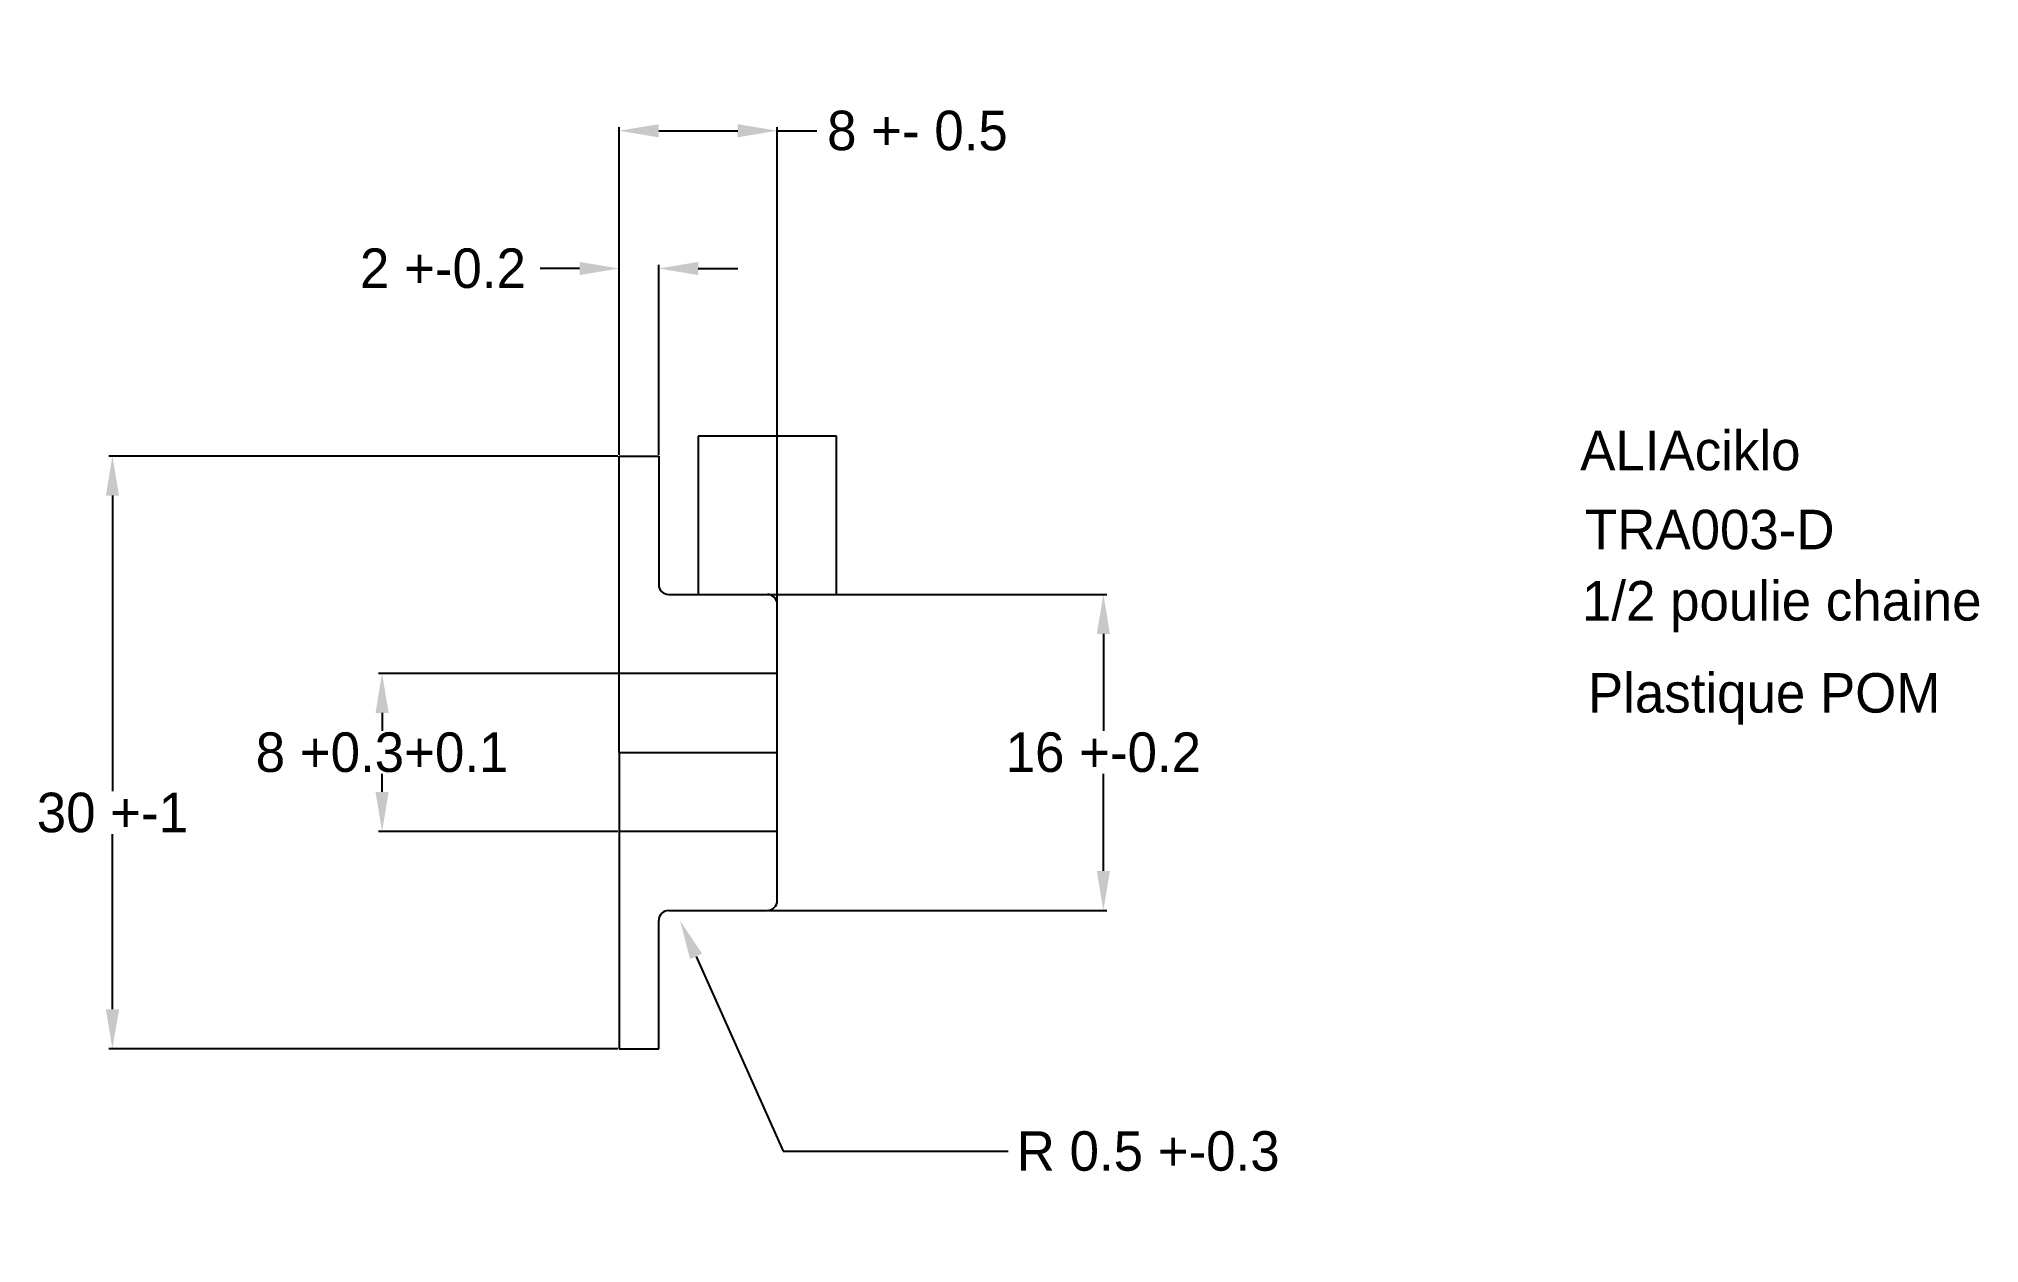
# Model space of a CAD drawing. Extents: x -20.4 to 77.8, y -24.8 to 36.1.
import ezdxf

# ---------------------------------------------------------------- set-up
doc = ezdxf.new("R2010")
doc.units = 0
doc.header["$MEASUREMENT"] = 0
doc.layers.get('0').update_dxf_attribs({"color": 1, "linetype": 'CONTINUOUS'})
doc.layers.get('DEFPOINTS').update_dxf_attribs({"linetype": 'CONTINUOUS'})
doc.layers.add('Cotation', color=9, linetype='CONTINUOUS')
doc.layers.add('Poulie', color=2, linetype='CONTINUOUS')
doc.dimstyles.get("Standard").update_dxf_attribs({"dimtxt": 0.18, "dimasz": 0.18, "dimexe": 0.18, "dimexo": 0.0625, "dimgap": 0.09, "dimtad": 0, "dimtih": 1, "dimtoh": 1, "dimdec": 4, "dimzin": 0, "dimdsep": 46, "dimtxsty": 'STANDARD', "dimcen": 0.09, "dimadec": 0, "dimazin": 0, "dimtfac": 1, "dimtdec": 4, "dimtofl": 0, "dimtmove": 0, "dimatfit": 3, "dimfxl": 1, "dimtolj": 1, "dimtzin": 0, "dimarcsym": 0})

# ---------------------------------------------------------------- blocks, each defined once
blk = doc.blocks.new('*D2')
at = {"color": 0, "linetype": 'ByBlock'}
for p, q in [((9, 15.062), (9, 31.645)), ((11, 31.465), (15, 31.465)), ((17, 7.562), (17, 31.645)), ((17, 31.465), (19, 31.465))]:
    blk.add_line(p, q, dxfattribs=at)
for points in [[(9, 31.465), (11, 31.132), (11, 31.798)], [(17, 31.465), (15, 31.132), (15, 31.798)]]:
    blk.add_solid(points, dxfattribs=at)
at = {"layer": 'DEFPOINTS', "color": 0, "linetype": 'ByBlock'}
for p in [(9, 15), (17, 7.5)]:
    blk.add_point(p, dxfattribs=at)
at = {"color": 0, "linetype": 'ByBlock', "insert": (24.098, 31.465), "char_height": 2, "attachment_point": 5}
blk.add_mtext('8 +- 0.5', dxfattribs=at)
blk = doc.blocks.new('*D1')
at = {"color": 0, "linetype": 'ByBlock'}
for p, q in [((9, 15.062), (9, 24.674)), ((11, 15.062), (11, 24.674)), ((7, 24.494), (5, 24.494)), ((13, 24.494), (15, 24.494))]:
    blk.add_line(p, q, dxfattribs=at)
for points in [[(9, 24.494), (7, 24.827), (7, 24.16)], [(11, 24.494), (13, 24.827), (13, 24.16)]]:
    blk.add_solid(points, dxfattribs=at)
at = {"layer": 'DEFPOINTS', "color": 0, "linetype": 'ByBlock'}
for p in [(9, 15), (11, 15)]:
    blk.add_point(p, dxfattribs=at)
at = {"color": 0, "linetype": 'ByBlock', "insert": (0.08, 24.494), "char_height": 2, "attachment_point": 5}
blk.add_mtext('2 +-0.2', dxfattribs=at)
blk = doc.blocks.new('*D4')
at = {"color": 0, "linetype": 'ByBlock'}
for p, q in [((16.562, 8), (33.689, 8)), ((33.509, 6), (33.509, 1.09)), ((33.509, -6), (33.509, -1.09)), ((16.562, -8), (33.689, -8))]:
    blk.add_line(p, q, dxfattribs=at)
for points in [[(33.509, 8), (33.175, 6), (33.842, 6)], [(33.509, -8), (33.175, -6), (33.842, -6)]]:
    blk.add_solid(points, dxfattribs=at)
at = {"layer": 'DEFPOINTS', "color": 0, "linetype": 'ByBlock'}
for p in [(16.5, 8), (16.5, -8)]:
    blk.add_point(p, dxfattribs=at)
at = {"color": 0, "linetype": 'ByBlock', "insert": (33.509, 0), "char_height": 2, "attachment_point": 5}
blk.add_mtext('16 +-0.2', dxfattribs=at)
blk = doc.blocks.new('*D0')
at = {"color": 0, "linetype": 'ByBlock'}
for p, q in [((8.938, 15), (-16.827, 15)), ((-16.647, 13), (-16.647, -1.961)), ((-16.647, -13), (-16.647, -4.141)), ((8.938, -15), (-16.827, -15))]:
    blk.add_line(p, q, dxfattribs=at)
for points in [[(-16.647, 15), (-16.98, 13), (-16.313, 13)], [(-16.647, -15), (-16.98, -13), (-16.313, -13)]]:
    blk.add_solid(points, dxfattribs=at)
at = {"layer": 'DEFPOINTS', "color": 0, "linetype": 'ByBlock'}
for p in [(9, 15), (9, -15)]:
    blk.add_point(p, dxfattribs=at)
at = {"color": 0, "linetype": 'ByBlock', "insert": (-16.647, -3.051), "char_height": 2, "attachment_point": 5}
blk.add_mtext('30 +-1', dxfattribs=at)
blk = doc.blocks.new('*D5')
at = {"color": 0, "linetype": 'ByBlock'}
for p, q in [((12.894, -10.323), (17.303, -20.185)), ((17.303, -20.185), (28.697, -20.185))]:
    blk.add_line(p, q, dxfattribs=at)
blk.add_solid([(12.077, -8.497), (13.198, -10.187), (12.589, -10.459)], dxfattribs=at)
at = {"layer": 'DEFPOINTS', "color": 0, "linetype": 'ByBlock'}
for p in [(12.077, -8.497), (12.894, -10.323)]:
    blk.add_point(p, dxfattribs=at)
at = {"color": 0, "linetype": 'ByBlock', "insert": (35.777, -20.185), "char_height": 2, "attachment_point": 5}
blk.add_mtext('R 0.5 +-0.3', dxfattribs=at)
blk = doc.blocks.new('*D3')
at = {"color": 0, "linetype": 'ByBlock'}
for p, q in [((8.938, 4), (-3.18, 4)), ((-3, 2), (-3, 1.09)), ((-3, -2), (-3, -1.09)), ((8.938, -4), (-3.18, -4))]:
    blk.add_line(p, q, dxfattribs=at)
for points in [[(-3, 4), (-3.333, 2), (-2.667, 2)], [(-3, -4), (-3.333, -2), (-2.667, -2)]]:
    blk.add_solid(points, dxfattribs=at)
at = {"layer": 'DEFPOINTS', "color": 0, "linetype": 'ByBlock'}
for p in [(9, 4), (9, -4)]:
    blk.add_point(p, dxfattribs=at)
at = {"color": 0, "linetype": 'ByBlock', "insert": (-3, 0), "char_height": 2, "attachment_point": 5}
blk.add_mtext('8 +0.3+0.1', dxfattribs=at)

msp = doc.modelspace()

# ---------------------------------------------------------------- linework, layer by layer
msp.add_line((9, 0), (17, 0))
at = {"layer": 'Poulie', "color": 3}
for p, q in [((13, 16), (13, 8)), ((20, 16), (13, 16)), ((20, 8), (20, 16)), ((13, 8), (20, 8))]:
    msp.add_line(p, q, dxfattribs=at)
at = {"layer": 'Poulie'}
for p, q in [((9, 0), (9, 15)), ((9, 15), (9, 15)), ((9, 15), (9, 15)), ((9, 15), (11, 15)), ((11, 15), (11, 8.5)), ((11.5, 8), (16.5, 8)), ((17, -7.5), (17, 7.5)), ((9, 0), (9, -15)), ((11, -15), (11, -8.5)), ((11.5, -8), (16.5, -8)), ((9, -15), (9, -15)), ((9, -15), (9, -15)), ((9, -15), (11, -15))]:
    msp.add_line(p, q, dxfattribs=at)
at = {"layer": 'Poulie', "color": 30}
for p, q in [((17, 4), (9, 4)), ((17, -4), (9, -4))]:
    msp.add_line(p, q, dxfattribs=at)
at = {"layer": 'Poulie'}
for centre, start, end in [((11.5, 8.5), 180, 270), ((16.5, 7.5), 360, 90), ((16.5, -7.5), 270, 360), ((11.5, -8.5), 90, 180)]:
    msp.add_arc(centre, 0.5, start, end, dxfattribs=at)

# ---------------------------------------------------------------- texts
at = {"layer": 'Cotation'}
for s, p in [('ALIAciklo', (57.6433, 14.28124)), ('TRA003-D', (57.88332, 10.28215)), ('1/2 poulie chaine', (57.73302, 6.67488)), ('Plastique POM', (58.03363, 2.01549))]:
    msp.add_text(s, height=2, dxfattribs=at).set_placement(p)

# ---------------------------------------------------------------- dimensions: what is measured, and where the dimension line sits
for base, p1, p2, text, picture, middle in [((17, 31.46483), (9, 15), (17, 7.5), '8 +- 0.5', '*D2', (24.09777, 31.46483)), ((9, 24.4935), (11, 15), (9, 15), '2 +-0.2', '*D1', (0.08, 24.4935))]:
    dim = msp.add_linear_dim(base=base, p1=p1, p2=p2, text=text, dimstyle='STANDARD', override={"dimtxt": 2, "dimasz": 2, "dimsah": 1}, dxfattribs=at)
    dim.commit()
    dim.dimension.update_dxf_attribs({"geometry": picture, "text_midpoint": middle, "dimtype": 160})
for base, p1, p2, text, picture, middle in [((-16.64671, -15), (9, 15), (9, -15), '30 +-1', '*D0', (-16.64671, -3.05066)), ((-3, -4), (9, 4), (9, -4), '8 +0.3+0.1', '*D3', (-3, 0))]:
    dim = msp.add_linear_dim(base=base, p1=p1, p2=p2, angle=90, text=text, dimstyle='STANDARD', override={"dimtxt": 2, "dimasz": 2, "dimsah": 1}, dxfattribs=at)
    dim.commit()
    dim.dimension.update_dxf_attribs({"geometry": picture, "text_midpoint": middle, "dimtype": 160})
dim = msp.add_linear_dim(base=(33.5085, -8), p1=(16.5, 8), p2=(16.5, -8), angle=90, text='16 +-0.2', dimstyle='STANDARD', override={"dimtxt": 2, "dimasz": 2, "dimsah": 1}, dxfattribs=at)
dim.commit()
dim.dimension.update_dxf_attribs({"geometry": '*D4', "text_midpoint": (33.5085, 0)})
dim = msp.add_radius_dim(center=(12.8937, -10.32292), mpoint=(12.07729, -8.49714), text='R 0.5 +-0.3', dimstyle='STANDARD', override={"dimtxt": 2, "dimasz": 2, "dimsah": 1}, dxfattribs=at)
dim.commit()
dim.dimension.update_dxf_attribs({"geometry": '*D5', "text_midpoint": (35.77702, -20.18464)})

doc.saveas('drawing.dxf')
